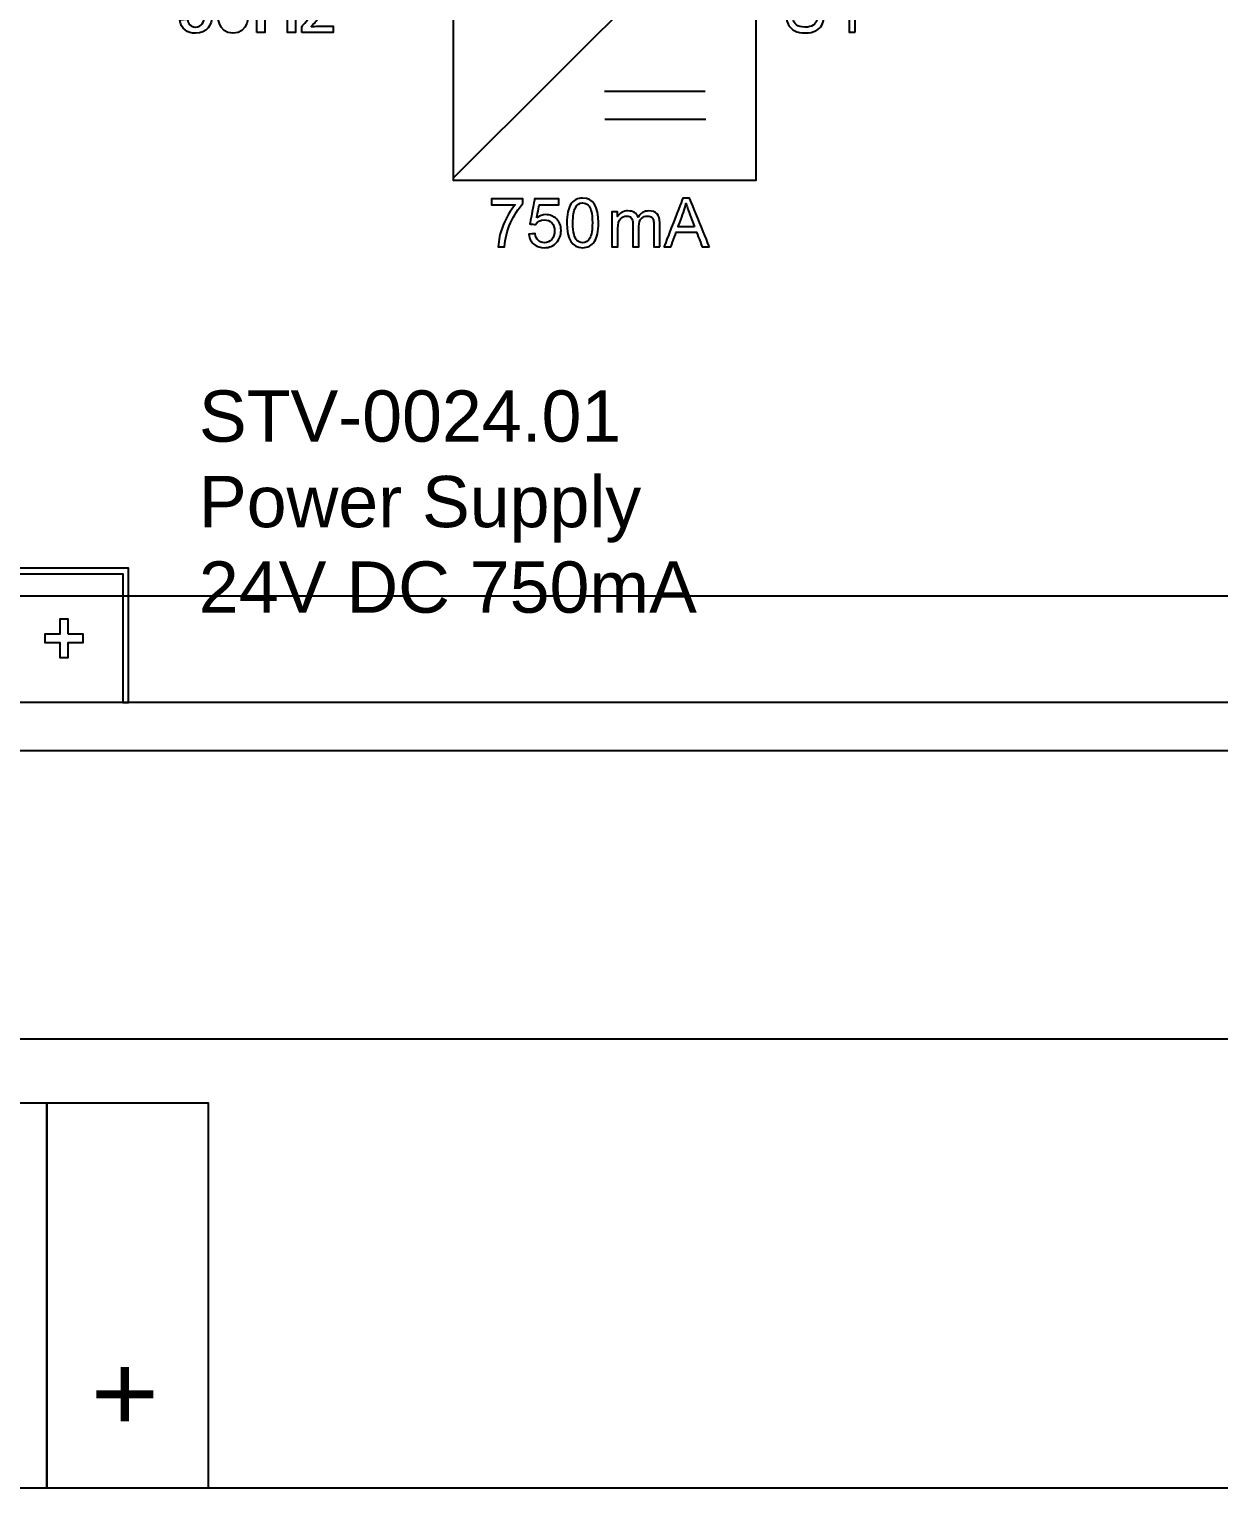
# Model space of a CAD drawing. Header units: millimetres. Extents: x 2151 to 5908, y -441 to 3322.
# Drawn here: x 3322.51 to 3359.6, y 2035.61 to 2081.11 of the extents above; entities that cross this region are included whole.
import ezdxf
from ezdxf.enums import TextEntityAlignment as Align

# ---------------------------------------------------------------- set-up
doc = ezdxf.new("R2010")
doc.units = ezdxf.units.MM
doc.layers.add('2DE_OBJ_Eti-Apparatus', color=7, linetype='Continuous', lineweight=25)
for name, color, linetype in [('Beschriftung', 7, 'Continuous'), ('Gehäuse', 7, 'Continuous'), ('Klemmen', 7, 'Continuous')]:
    doc.layers.add(name, color=color, linetype=linetype)
doc.styles.add('ARIAL', font='arial.ttf')
doc.styles.add('CP_ATTR', font='ARIAL.TTF')
doc.styles.get("Standard").update_dxf_attribs({"font": 'ARIAL.TTF'})

# ---------------------------------------------------------------- blocks, each defined once
blk = doc.blocks.new('2de_eti_9_4352_5ex0yz5')
at = {"linetype": 'Continuous'}
blk.add_line((716, 0), (0, 0), dxfattribs=at)
at = {"linetype": 'ByBlock', "style": 'CP_ATTR', "flags": 9}
for tag, p in [('CURRENT', (0, 5)), ('LINK', (0, 5)), ('CHARACTER', (0, 5)), ('POWER', (0, 5)), ('ORDER-NO', (0, 5)), ('PRODUCT-TYPE', (0, 5)), ('ARTICLE', (0, 5)), ('GROUP', (0, 5)), ('NUMBER', (0, 5)), ('NAME', (0, 5)), ('EL-STATUS', (0, 4.999)), ('FUNCTION', (0, 4.999)), ('ARTICLE-2', (0, 4.999)), ('ARTICLE-1', (0, 4.999)), ('VOLTAGE', (0, 4.999)), ('PRODUCER', (0, 4.999)), ('WEIGHT', (0.001, 5)), ('IP', (0.001, 5)), ('OTHER', (0.001, 5))]:
    blk.add_attdef(tag, text='', height=0.00005, dxfattribs=at).set_placement(p, align=Align.MIDDLE_LEFT)
blk = doc.blocks.new('Gehäuse_4_TE')
at = {"layer": 'Gehäuse'}
for p, q in [((0, 23), (72, 23)), ((0, 14), (72, 14))]:
    blk.add_line(p, q, dxfattribs=at)
for points in [[(0, 0), (72, 0), (72, 91), (0, 91)], [(2.5, 66.5), (69.5, 66.5), (69.5, 24.5), (2.5, 24.5)]]:
    blk.add_lwpolyline(points, close=True, dxfattribs=at)
blk = doc.blocks.new('Terminal_2er_5')
at = {"layer": 'Klemmen'}
for points in [[(-5.04, -12), (0, -12), (0, 0), (-5.04, 0)], [(0, -12), (5.04, -12), (5.04, 0), (0, 0)]]:
    blk.add_lwpolyline(points, close=True, dxfattribs=at)
at = {"layer": 'Klemmen', "style": 'ARIAL'}
for tag, p in [('1', (-1.4, -10.1)), ('2', (3.64, -10.1))]:
    blk.add_attdef(tag, p, '', height=2.5, rotation=90, dxfattribs=at)
blk = doc.blocks.new('STV-0024.01')
at = {"layer": 'Beschriftung'}
for points, knots in [([(25.71365, 50.2275), (25.71365, 50.2275), (35.15235, 50.2275), (35.15235, 50.2275), (35.15235, 50.2275), (35.15235, 50.2275), (35.15235, 40.7888), (35.15235, 40.7888), (35.15235, 40.7888), (35.15235, 40.7888), (25.71365, 40.7888), (25.71365, 40.7888), (25.71365, 40.7888), (25.71365, 40.7888), (25.71365, 50.2275), (25.71365, 50.2275)], [0, 0, 0, 0, 0.2, 0.2, 0.2, 0.20000001, 0.4, 0.4, 0.4, 0.40000001, 0.6, 0.6, 0.6, 0.60000001, 1, 1, 1, 1]), ([(17.18375, 45.7897), (17.21555, 45.5124), (17.43145, 45.3702), (17.67275, 45.3702), (17.67275, 45.3702), (18.02835, 45.3702), (18.19555, 45.6542), (18.19555, 45.9082), (18.19555, 45.9082), (18.19555, 46.2257), (17.96275, 46.4035), (17.72985, 46.4035), (17.72985, 46.4035), (17.63885, 46.4035), (17.56055, 46.3802), (17.48225, 46.3315), (17.48225, 46.3315), (17.48225, 46.3315), (17.54785, 46.6681), (17.54785, 46.6681), (17.54785, 46.6681), (17.54785, 46.6681), (18.12565, 46.6681), (18.12565, 46.6681), (18.12565, 46.6681), (18.12565, 46.6681), (18.12565, 46.8903), (18.12565, 46.8903), (18.12565, 46.8903), (18.12565, 46.8903), (17.36585, 46.8903), (17.36585, 46.8903), (17.36585, 46.8903), (17.36585, 46.8903), (17.21765, 46.1072), (17.21765, 46.1072), (17.21765, 46.1072), (17.21765, 46.1072), (17.42085, 46.0796), (17.42085, 46.0796), (17.42085, 46.0796), (17.48225, 46.1622), (17.56905, 46.2109), (17.67275, 46.2109), (17.67275, 46.2109), (17.80605, 46.2109), (17.95005, 46.1262), (17.95005, 45.8891), (17.95005, 45.8891), (17.95005, 45.7262), (17.85895, 45.5632), (17.67905, 45.5632), (17.67905, 45.5632), (17.61555, 45.5632), (17.45475, 45.5886), (17.42295, 45.8129), (17.42295, 45.8129), (17.42295, 45.8129), (17.18375, 45.7897), (17.18375, 45.7897)], [0, 0, 0, 0, 0.0625, 0.0625, 0.0625, 0.06250001, 0.125, 0.125, 0.125, 0.12500001, 0.1875, 0.1875, 0.1875, 0.18750001, 0.25, 0.25, 0.25, 0.25000001, 0.3125, 0.3125, 0.3125, 0.31250001, 0.375, 0.375, 0.375, 0.37500001, 0.4375, 0.4375, 0.4375, 0.43750001, 0.5, 0.5, 0.5, 0.50000001, 0.5625, 0.5625, 0.5625, 0.56250001, 0.625, 0.625, 0.625, 0.62500001, 0.6875, 0.6875, 0.6875, 0.68750001, 0.75, 0.75, 0.75, 0.75000001, 0.8125, 0.8125, 0.8125, 0.81250001, 0.875, 0.875, 0.875, 0.87500001, 1, 1, 1, 1]), ([(18.35215, 46.1453), (18.35215, 45.9294), (18.36485, 45.3702), (18.84535, 45.3702), (18.84535, 45.3702), (19.32165, 45.3702), (19.33855, 45.9251), (19.33855, 46.1431), (19.33855, 46.1431), (19.33855, 46.376), (19.31735, 46.9179), (18.84325, 46.9179), (18.84325, 46.9179), (18.36275, 46.9179), (18.35215, 46.3442), (18.35215, 46.1453)], [0, 0, 0, 0, 0.2, 0.2, 0.2, 0.20000001, 0.4, 0.4, 0.4, 0.40000001, 0.6, 0.6, 0.6, 0.60000001, 1, 1, 1, 1]), ([(19.59045, 45.396), (19.59045, 45.396), (19.84015, 45.396), (19.84015, 45.396), (19.84015, 45.396), (19.84015, 45.396), (19.84015, 46.086), (19.84015, 46.086), (19.84015, 46.086), (19.84015, 46.086), (20.54085, 46.086), (20.54085, 46.086), (20.54085, 46.086), (20.54085, 46.086), (20.54085, 45.396), (20.54085, 45.396), (20.54085, 45.396), (20.54085, 45.396), (20.79055, 45.396), (20.79055, 45.396), (20.79055, 45.396), (20.79055, 45.396), (20.79055, 46.9115), (20.79055, 46.9115), (20.79055, 46.9115), (20.79055, 46.9115), (20.54085, 46.9115), (20.54085, 46.9115), (20.54085, 46.9115), (20.54085, 46.9115), (20.54085, 46.2998), (20.54085, 46.2998), (20.54085, 46.2998), (20.54085, 46.2998), (19.84015, 46.2998), (19.84015, 46.2998), (19.84015, 46.2998), (19.84015, 46.2998), (19.84015, 46.9115), (19.84015, 46.9115), (19.84015, 46.9115), (19.84015, 46.9115), (19.59045, 46.9115), (19.59045, 46.9115), (19.59045, 46.9115), (19.59045, 46.9115), (19.59045, 45.396), (19.59045, 45.396)], [0, 0, 0, 0, 0.07692308, 0.07692308, 0.07692308, 0.07692309, 0.15384615, 0.15384615, 0.15384615, 0.15384616, 0.23076923, 0.23076923, 0.23076923, 0.23076924, 0.30769231, 0.30769231, 0.30769231, 0.30769232, 0.38461538, 0.38461538, 0.38461538, 0.38461539, 0.46153846, 0.46153846, 0.46153846, 0.46153847, 0.53846154, 0.53846154, 0.53846154, 0.53846155, 0.61538462, 0.61538462, 0.61538462, 0.61538463, 0.69230769, 0.69230769, 0.69230769, 0.6923077, 0.76923077, 0.76923077, 0.76923077, 0.76923078, 0.84615385, 0.84615385, 0.84615385, 0.84615386, 1, 1, 1, 1]), ([(37.27965, 46.0472), (37.27965, 45.9692), (37.27505, 45.8973), (37.26655, 45.8309), (37.26655, 45.8309), (37.25815, 45.765), (37.23515, 45.6969), (37.19845, 45.627), (37.19845, 45.627), (37.16145, 45.5568), (37.10145, 45.4986), (37.01855, 45.4524), (37.01855, 45.4524), (36.93535, 45.4058), (36.82485, 45.3825), (36.68625, 45.3825), (36.68625, 45.3825), (36.55115, 45.3825), (36.44215, 45.403), (36.35955, 45.4446), (36.35955, 45.4446), (36.27705, 45.4859), (36.21635, 45.5392), (36.17755, 45.6048), (36.17755, 45.6048), (36.13905, 45.6701), (36.11435, 45.7385), (36.10375, 45.8094), (36.10375, 45.8094), (36.09325, 45.8803), (36.08795, 45.9597), (36.08795, 46.0472), (36.08795, 46.0472), (36.08795, 46.0472), (36.08795, 46.9235), (36.08795, 46.9235), (36.08795, 46.9235), (36.08795, 46.9235), (36.28835, 46.9235), (36.28835, 46.9235), (36.28835, 46.9235), (36.28835, 46.9235), (36.28835, 46.05), (36.28835, 46.05), (36.28835, 46.05), (36.28835, 45.9593), (36.29505, 45.8807), (36.30805, 45.8151), (36.30805, 45.8151), (36.32115, 45.7491), (36.35535, 45.6909), (36.41145, 45.6397), (36.41145, 45.6397), (36.46715, 45.5889), (36.55325, 45.5635), (36.66965, 45.5635), (36.66965, 45.5635), (36.78745, 45.5635), (36.87605, 45.5836), (36.93535, 45.6242), (36.93535, 45.6242), (36.99455, 45.6651), (37.03305, 45.7191), (37.05105, 45.7872), (37.05105, 45.7872), (37.06905, 45.8549), (37.07785, 45.9428), (37.07785, 46.05), (37.07785, 46.05), (37.07785, 46.05), (37.07785, 46.9235), (37.07785, 46.9235), (37.07785, 46.9235), (37.07785, 46.9235), (37.27965, 46.9235), (37.27965, 46.9235), (37.27965, 46.9235), (37.27965, 46.9235), (37.27965, 46.0472), (37.27965, 46.0472)], [0, 0, 0, 0, 0.04761905, 0.04761905, 0.04761905, 0.04761906, 0.0952381, 0.0952381, 0.0952381, 0.09523811, 0.14285714, 0.14285714, 0.14285714, 0.14285715, 0.19047619, 0.19047619, 0.19047619, 0.1904762, 0.23809524, 0.23809524, 0.23809524, 0.23809525, 0.28571429, 0.28571429, 0.28571429, 0.2857143, 0.33333333, 0.33333333, 0.33333333, 0.33333334, 0.38095238, 0.38095238, 0.38095238, 0.38095239, 0.42857143, 0.42857143, 0.42857143, 0.42857144, 0.47619048, 0.47619048, 0.47619048, 0.47619049, 0.52380952, 0.52380952, 0.52380952, 0.52380953, 0.57142857, 0.57142857, 0.57142857, 0.57142858, 0.61904762, 0.61904762, 0.61904762, 0.61904763, 0.66666667, 0.66666667, 0.66666667, 0.66666668, 0.71428571, 0.71428571, 0.71428571, 0.71428572, 0.76190476, 0.76190476, 0.76190476, 0.76190477, 0.80952381, 0.80952381, 0.80952381, 0.80952382, 0.85714286, 0.85714286, 0.85714286, 0.85714287, 0.9047619, 0.9047619, 0.9047619, 0.90476191, 1, 1, 1, 1]), ([(38.24275, 45.4083), (38.24275, 45.4083), (38.05675, 45.4083), (38.05675, 45.4083), (38.05675, 45.4083), (38.05675, 45.4083), (38.05675, 46.5937), (38.05675, 46.5937), (38.05675, 46.5937), (37.96365, 46.5055), (37.83915, 46.4307), (37.68355, 46.3696), (37.68355, 46.3696), (37.68355, 46.3696), (37.68355, 46.5492), (37.68355, 46.5492), (37.68355, 46.5492), (37.89805, 46.6519), (38.04405, 46.7792), (38.12175, 46.9306), (38.12175, 46.9306), (38.12175, 46.9306), (38.24275, 46.9306), (38.24275, 46.9306), (38.24275, 46.9306), (38.24275, 46.9306), (38.24275, 45.4083), (38.24275, 45.4083)], [0, 0, 0, 0, 0.125, 0.125, 0.125, 0.12500001, 0.25, 0.25, 0.25, 0.25000001, 0.375, 0.375, 0.375, 0.37500001, 0.5, 0.5, 0.5, 0.50000001, 0.625, 0.625, 0.625, 0.62500001, 0.75, 0.75, 0.75, 0.75000001, 1, 1, 1, 1]), ([(20.99165, 45.396), (20.99165, 45.396), (21.96745, 45.396), (21.96745, 45.396), (21.96745, 45.396), (21.96745, 45.396), (21.96745, 45.5886), (21.96745, 45.5886), (21.96745, 45.5886), (21.96745, 45.5886), (21.48695, 45.5886), (21.48695, 45.5886), (21.48695, 45.5886), (21.41925, 45.5886), (21.35575, 45.5865), (21.29015, 45.5801), (21.29015, 45.5801), (21.29015, 45.5801), (21.28585, 45.5843), (21.28585, 45.5843), (21.28585, 45.5843), (21.33245, 45.6373), (21.38115, 45.6859), (21.42345, 45.7346), (21.42345, 45.7346), (21.42345, 45.7346), (21.93575, 46.3315), (21.93575, 46.3315), (21.93575, 46.3315), (21.93575, 46.3315), (21.93575, 46.4924), (21.93575, 46.4924), (21.93575, 46.4924), (21.93575, 46.4924), (21.03405, 46.4924), (21.03405, 46.4924), (21.03405, 46.4924), (21.03405, 46.4924), (21.03405, 46.2998), (21.03405, 46.2998), (21.03405, 46.2998), (21.03405, 46.2998), (21.45315, 46.2998), (21.45315, 46.2998), (21.45315, 46.2998), (21.46795, 46.2998), (21.55255, 46.2998), (21.62665, 46.3061), (21.62665, 46.3061), (21.60555, 46.285), (21.59705, 46.2744), (21.55685, 46.2299), (21.55685, 46.2299), (21.55685, 46.2299), (20.99165, 45.5822), (20.99165, 45.5822), (20.99165, 45.5822), (20.99165, 45.5822), (20.99165, 45.396), (20.99165, 45.396)], [0, 0, 0, 0, 0.0625, 0.0625, 0.0625, 0.06250001, 0.125, 0.125, 0.125, 0.12500001, 0.1875, 0.1875, 0.1875, 0.18750001, 0.25, 0.25, 0.25, 0.25000001, 0.3125, 0.3125, 0.3125, 0.31250001, 0.375, 0.375, 0.375, 0.37500001, 0.4375, 0.4375, 0.4375, 0.43750001, 0.5, 0.5, 0.5, 0.50000001, 0.5625, 0.5625, 0.5625, 0.56250001, 0.625, 0.625, 0.625, 0.62500001, 0.6875, 0.6875, 0.6875, 0.68750001, 0.75, 0.75, 0.75, 0.75000001, 0.8125, 0.8125, 0.8125, 0.81250001, 0.875, 0.875, 0.875, 0.87500001, 1, 1, 1, 1]), ([(27.88475, 40.06), (27.73625, 39.8967), (27.60705, 39.6949), (27.49845, 39.4543), (27.49845, 39.4543), (27.38945, 39.214), (27.32525, 38.9657), (27.30615, 38.7092), (27.30615, 38.7092), (27.30615, 38.7092), (27.11605, 38.7092), (27.11605, 38.7092), (27.11605, 38.7092), (27.12065, 38.9152), (27.17145, 39.1414), (27.26845, 39.3876), (27.26845, 39.3876), (27.36505, 39.6342), (27.49065, 39.8462), (27.64515, 40.024), (27.64515, 40.024), (27.64515, 40.024), (26.90395, 40.024), (26.90395, 40.024), (26.90395, 40.024), (26.90395, 40.024), (26.90395, 40.2036), (26.90395, 40.2036), (26.90395, 40.2036), (26.90395, 40.2036), (27.88475, 40.2036), (27.88475, 40.2036), (27.88475, 40.2036), (27.88475, 40.2036), (27.88475, 40.06), (27.88475, 40.06)], [0, 0, 0, 0, 0.1, 0.1, 0.1, 0.10000001, 0.2, 0.2, 0.2, 0.20000001, 0.3, 0.3, 0.3, 0.30000001, 0.4, 0.4, 0.4, 0.40000001, 0.5, 0.5, 0.5, 0.50000001, 0.6, 0.6, 0.6, 0.60000001, 0.7, 0.7, 0.7, 0.70000001, 0.8, 0.8, 0.8, 0.80000001, 1, 1, 1, 1]), ([(28.31475, 39.6197), (28.40715, 39.6832), (28.50275, 39.715), (28.60225, 39.715), (28.60225, 39.715), (28.72825, 39.715), (28.83825, 39.6702), (28.93175, 39.5809), (28.93175, 39.5809), (29.02555, 39.4917), (29.07255, 39.3728), (29.07255, 39.2239), (29.07255, 39.2239), (29.07255, 39.0736), (29.02485, 38.9459), (28.92965, 38.8411), (28.92965, 38.8411), (28.83475, 38.736), (28.70985, 38.6834), (28.55565, 38.6834), (28.55565, 38.6834), (28.42935, 38.6834), (28.32035, 38.7191), (28.22795, 38.7903), (28.22795, 38.7903), (28.13555, 38.8616), (28.08265, 38.9671), (28.06885, 39.1071), (28.06885, 39.1071), (28.06885, 39.1071), (28.26325, 39.1216), (28.26325, 39.1216), (28.26325, 39.1216), (28.27915, 39.0256), (28.31265, 38.9544), (28.36445, 38.9071), (28.36445, 38.9071), (28.41595, 38.8598), (28.47985, 38.8362), (28.55565, 38.8362), (28.55565, 38.8362), (28.64985, 38.8362), (28.72645, 38.8718), (28.78505, 38.9434), (28.78505, 38.9434), (28.84355, 39.0147), (28.87285, 39.1022), (28.87285, 39.2063), (28.87285, 39.2063), (28.87285, 39.3125), (28.84285, 39.3961), (28.78285, 39.4575), (28.78285, 39.4575), (28.72295, 39.5188), (28.64605, 39.5495), (28.55145, 39.5495), (28.55145, 39.5495), (28.43225, 39.5495), (28.34045, 39.5008), (28.27665, 39.4038), (28.27665, 39.4038), (28.27665, 39.4038), (28.10095, 39.4243), (28.10095, 39.4243), (28.10095, 39.4243), (28.10095, 39.4243), (28.24875, 40.2036), (28.24875, 40.2036), (28.24875, 40.2036), (28.24875, 40.2036), (29.00015, 40.2036), (29.00015, 40.2036), (29.00015, 40.2036), (29.00015, 40.2036), (29.00015, 40.024), (29.00015, 40.024), (29.00015, 40.024), (29.00015, 40.024), (28.39655, 40.024), (28.39655, 40.024), (28.39655, 40.024), (28.39655, 40.024), (28.31475, 39.6197), (28.31475, 39.6197)], [0, 0, 0, 0, 0.04545455, 0.04545455, 0.04545455, 0.04545456, 0.09090909, 0.09090909, 0.09090909, 0.0909091, 0.13636364, 0.13636364, 0.13636364, 0.13636365, 0.18181818, 0.18181818, 0.18181818, 0.18181819, 0.22727273, 0.22727273, 0.22727273, 0.22727274, 0.27272727, 0.27272727, 0.27272727, 0.27272728, 0.31818182, 0.31818182, 0.31818182, 0.31818183, 0.36363636, 0.36363636, 0.36363636, 0.36363637, 0.40909091, 0.40909091, 0.40909091, 0.40909092, 0.45454545, 0.45454545, 0.45454545, 0.45454546, 0.5, 0.5, 0.5, 0.50000001, 0.54545455, 0.54545455, 0.54545455, 0.54545456, 0.59090909, 0.59090909, 0.59090909, 0.5909091, 0.63636364, 0.63636364, 0.63636364, 0.63636365, 0.68181818, 0.68181818, 0.68181818, 0.68181819, 0.72727273, 0.72727273, 0.72727273, 0.72727274, 0.77272727, 0.77272727, 0.77272727, 0.77272728, 0.81818182, 0.81818182, 0.81818182, 0.81818183, 0.86363636, 0.86363636, 0.86363636, 0.86363637, 0.90909091, 0.90909091, 0.90909091, 0.90909092, 1, 1, 1, 1]), ([(29.74525, 40.2315), (30.07475, 40.2315), (30.23915, 39.9732), (30.23915, 39.4564), (30.23915, 39.4564), (30.23915, 39.1953), (30.19685, 39.0013), (30.11175, 38.8739), (30.11175, 38.8739), (30.02645, 38.7469), (29.90435, 38.6834), (29.74525, 38.6834), (29.74525, 38.6834), (29.41645, 38.6834), (29.25245, 38.941), (29.25245, 39.4564), (29.25245, 39.4564), (29.25245, 39.7175), (29.29475, 39.9122), (29.37975, 40.0399), (29.37975, 40.0399), (29.46515, 40.1676), (29.58685, 40.2315), (29.74525, 40.2315)], [0, 0, 0, 0, 0.14285714, 0.14285714, 0.14285714, 0.14285715, 0.28571429, 0.28571429, 0.28571429, 0.2857143, 0.42857143, 0.42857143, 0.42857143, 0.42857144, 0.57142857, 0.57142857, 0.57142857, 0.57142858, 0.71428571, 0.71428571, 0.71428571, 0.71428572, 1, 1, 1, 1]), ([(29.74525, 38.8362), (29.84505, 38.8362), (29.92055, 38.8849), (29.97175, 38.9815), (29.97175, 38.9815), (30.02255, 39.0782), (30.04795, 39.2366), (30.04795, 39.4564), (30.04795, 39.4564), (30.04795, 39.6095), (30.03695, 39.7298), (30.01445, 39.8176), (30.01445, 39.8176), (29.99215, 39.9055), (29.95835, 39.9711), (29.91315, 40.0141), (29.91315, 40.0141), (29.86805, 40.0572), (29.81155, 40.0787), (29.74315, 40.0787), (29.74315, 40.0787), (29.64325, 40.0787), (29.56815, 40.0293), (29.51765, 39.9309), (29.51765, 39.9309), (29.46755, 39.8325), (29.44255, 39.6741), (29.44255, 39.4564), (29.44255, 39.4564), (29.44255, 39.3054), (29.45385, 39.1862), (29.47645, 39.098), (29.47645, 39.098), (29.49935, 39.0098), (29.53285, 38.9442), (29.57765, 38.9008), (29.57765, 38.9008), (29.62245, 38.8577), (29.67855, 38.8362), (29.74525, 38.8362)], [0, 0, 0, 0, 0.09090909, 0.09090909, 0.09090909, 0.0909091, 0.18181818, 0.18181818, 0.18181818, 0.18181819, 0.27272727, 0.27272727, 0.27272727, 0.27272728, 0.36363636, 0.36363636, 0.36363636, 0.36363637, 0.45454545, 0.45454545, 0.45454545, 0.45454546, 0.54545455, 0.54545455, 0.54545455, 0.54545456, 0.63636364, 0.63636364, 0.63636364, 0.63636365, 0.72727273, 0.72727273, 0.72727273, 0.72727274, 0.81818182, 0.81818182, 0.81818182, 0.81818183, 1, 1, 1, 1]), ([(33.69965, 38.7092), (33.69965, 38.7092), (33.47315, 38.7092), (33.47315, 38.7092), (33.47315, 38.7092), (33.47315, 38.7092), (33.29535, 39.1703), (33.29535, 39.1703), (33.29535, 39.1703), (33.29535, 39.1703), (32.66275, 39.1703), (32.66275, 39.1703), (32.66275, 39.1703), (32.66275, 39.1703), (32.49555, 38.7092), (32.49555, 38.7092), (32.49555, 38.7092), (32.49555, 38.7092), (32.28355, 38.7092), (32.28355, 38.7092), (32.28355, 38.7092), (32.28355, 38.7092), (32.86565, 40.2244), (32.86565, 40.2244), (32.86565, 40.2244), (32.86565, 40.2244), (33.08155, 40.2244), (33.08155, 40.2244), (33.08155, 40.2244), (33.08155, 40.2244), (33.69965, 38.7092), (33.69965, 38.7092)], [0, 0, 0, 0, 0.11111111, 0.11111111, 0.11111111, 0.11111112, 0.22222222, 0.22222222, 0.22222222, 0.22222223, 0.33333333, 0.33333333, 0.33333333, 0.33333334, 0.44444444, 0.44444444, 0.44444444, 0.44444445, 0.55555556, 0.55555556, 0.55555556, 0.55555557, 0.66666667, 0.66666667, 0.66666667, 0.66666668, 0.77777778, 0.77777778, 0.77777778, 0.77777779, 1, 1, 1, 1]), ([(33.23465, 39.3294), (33.11045, 39.6575), (33.04065, 39.8434), (33.02475, 39.8878), (33.02475, 39.8878), (33.00885, 39.9323), (32.99125, 39.9919), (32.97185, 40.0664), (32.97185, 40.0664), (32.97185, 40.0664), (32.96685, 40.0664), (32.96685, 40.0664), (32.96685, 40.0664), (32.94745, 39.9644), (32.92175, 39.8699), (32.88925, 39.7831), (32.88925, 39.7831), (32.88925, 39.7831), (32.71955, 39.3294), (32.71955, 39.3294), (32.71955, 39.3294), (32.71955, 39.3294), (33.23465, 39.3294), (33.23465, 39.3294)], [0, 0, 0, 0, 0.14285714, 0.14285714, 0.14285714, 0.14285715, 0.28571429, 0.28571429, 0.28571429, 0.2857143, 0.42857143, 0.42857143, 0.42857143, 0.42857144, 0.57142857, 0.57142857, 0.57142857, 0.57142858, 0.71428571, 0.71428571, 0.71428571, 0.71428572, 1, 1, 1, 1]), ([(32.15015, 38.7092), (32.15015, 38.7092), (31.96425, 38.7092), (31.96425, 38.7092), (31.96425, 38.7092), (31.96425, 38.7092), (31.96425, 39.4017), (31.96425, 39.4017), (31.96425, 39.4017), (31.96425, 39.4525), (31.96075, 39.4963), (31.95405, 39.5322), (31.95405, 39.5322), (31.94695, 39.5686), (31.92935, 39.6007), (31.90075, 39.6286), (31.90075, 39.6286), (31.87215, 39.6564), (31.82735, 39.6705), (31.76675, 39.6705), (31.76675, 39.6705), (31.69365, 39.6705), (31.63085, 39.6448), (31.57765, 39.594), (31.57765, 39.594), (31.52475, 39.5428), (31.49825, 39.4603), (31.49825, 39.346), (31.49825, 39.346), (31.49825, 39.346), (31.49825, 38.7092), (31.49825, 38.7092), (31.49825, 38.7092), (31.49825, 38.7092), (31.31195, 38.7092), (31.31195, 38.7092), (31.31195, 38.7092), (31.31195, 38.7092), (31.31195, 39.4225), (31.31195, 39.4225), (31.31195, 39.4225), (31.31195, 39.5174), (31.29535, 39.5827), (31.26185, 39.6176), (31.26185, 39.6176), (31.22835, 39.6529), (31.18105, 39.6705), (31.11975, 39.6705), (31.11975, 39.6705), (31.03995, 39.6705), (30.97435, 39.643), (30.92285, 39.5876), (30.92285, 39.5876), (30.87175, 39.5326), (30.84595, 39.4296), (30.84595, 39.2786), (30.84595, 39.2786), (30.84595, 39.2786), (30.84595, 38.7092), (30.84595, 38.7092), (30.84595, 38.7092), (30.84595, 38.7092), (30.66005, 38.7092), (30.66005, 38.7092), (30.66005, 38.7092), (30.66005, 38.7092), (30.66005, 39.8057), (30.66005, 39.8057), (30.66005, 39.8057), (30.66005, 39.8057), (30.82725, 39.8057), (30.82725, 39.8057), (30.82725, 39.8057), (30.82725, 39.8057), (30.82725, 39.6529), (30.82725, 39.6529), (30.82725, 39.6529), (30.82725, 39.6529), (30.83145, 39.6529), (30.83145, 39.6529), (30.83145, 39.6529), (30.90595, 39.7714), (31.01525, 39.8307), (31.15925, 39.8307), (31.15925, 39.8307), (31.23965, 39.8307), (31.30595, 39.8145), (31.35815, 39.7824), (31.35815, 39.7824), (31.41005, 39.7506), (31.44785, 39.7023), (31.47145, 39.6384), (31.47145, 39.6384), (31.55255, 39.7665), (31.66515, 39.8307), (31.80905, 39.8307), (31.80905, 39.8307), (31.92295, 39.8307), (32.00805, 39.8), (32.06515, 39.7386), (32.06515, 39.7386), (32.12195, 39.6772), (32.15015, 39.5852), (32.15015, 39.4627), (32.15015, 39.4627), (32.15015, 39.4627), (32.15015, 38.7092), (32.15015, 38.7092)], [0, 0, 0, 0, 0.03571429, 0.03571429, 0.03571429, 0.0357143, 0.07142857, 0.07142857, 0.07142857, 0.07142858, 0.10714286, 0.10714286, 0.10714286, 0.10714287, 0.14285714, 0.14285714, 0.14285714, 0.14285715, 0.17857143, 0.17857143, 0.17857143, 0.17857144, 0.21428571, 0.21428571, 0.21428571, 0.21428572, 0.25, 0.25, 0.25, 0.25000001, 0.28571429, 0.28571429, 0.28571429, 0.2857143, 0.32142857, 0.32142857, 0.32142857, 0.32142858, 0.35714286, 0.35714286, 0.35714286, 0.35714287, 0.39285714, 0.39285714, 0.39285714, 0.39285715, 0.42857143, 0.42857143, 0.42857143, 0.42857144, 0.46428571, 0.46428571, 0.46428571, 0.46428572, 0.5, 0.5, 0.5, 0.50000001, 0.53571429, 0.53571429, 0.53571429, 0.5357143, 0.57142857, 0.57142857, 0.57142857, 0.57142858, 0.60714286, 0.60714286, 0.60714286, 0.60714287, 0.64285714, 0.64285714, 0.64285714, 0.64285715, 0.67857143, 0.67857143, 0.67857143, 0.67857144, 0.71428571, 0.71428571, 0.71428571, 0.71428572, 0.75, 0.75, 0.75, 0.75000001, 0.78571429, 0.78571429, 0.78571429, 0.7857143, 0.82142857, 0.82142857, 0.82142857, 0.82142858, 0.85714286, 0.85714286, 0.85714286, 0.85714287, 0.89285714, 0.89285714, 0.89285714, 0.89285715, 0.92857143, 0.92857143, 0.92857143, 0.92857144, 1, 1, 1, 1]), ([(15.40645, 24.5), (15.40645, 24.5), (15.40645, 28.512), (15.40645, 28.512), (15.40645, 28.512), (15.40645, 28.512), (6.20645, 28.512), (6.20645, 28.512), (6.20645, 28.512), (6.20645, 28.512), (6.20645, 24.5), (6.20645, 24.5), (6.20645, 24.5), (6.20645, 24.5), (6.03005, 24.5), (6.03005, 24.5), (6.03005, 24.5), (6.03005, 24.5), (6.03005, 28.6884), (6.03005, 28.6884), (6.03005, 28.6884), (6.03005, 28.6884), (15.58285, 28.6884), (15.58285, 28.6884), (15.58285, 28.6884), (15.58285, 28.6884), (15.58285, 24.5), (15.58285, 24.5), (15.58285, 24.5), (15.58285, 24.5), (15.40645, 24.5), (15.40645, 24.5)], [0, 0, 0, 0, 0.11111111, 0.11111111, 0.11111111, 0.11111112, 0.22222222, 0.22222222, 0.22222222, 0.22222223, 0.33333333, 0.33333333, 0.33333333, 0.33333334, 0.44444444, 0.44444444, 0.44444444, 0.44444445, 0.55555556, 0.55555556, 0.55555556, 0.55555557, 0.66666667, 0.66666667, 0.66666667, 0.66666668, 0.77777778, 0.77777778, 0.77777778, 0.77777779, 1, 1, 1, 1]), ([(13.70185, 26.6287), (13.70185, 26.6287), (14.17355, 26.6287), (14.17355, 26.6287), (14.17355, 26.6287), (14.17355, 26.6287), (14.17355, 26.3718), (14.17355, 26.3718), (14.17355, 26.3718), (14.17355, 26.3718), (13.70185, 26.3718), (13.70185, 26.3718), (13.70185, 26.3718), (13.70185, 26.3718), (13.70185, 25.9001), (13.70185, 25.9001), (13.70185, 25.9001), (13.70185, 25.9001), (13.44505, 25.9001), (13.44505, 25.9001), (13.44505, 25.9001), (13.44505, 25.9001), (13.44505, 26.3718), (13.44505, 26.3718), (13.44505, 26.3718), (13.44505, 26.3718), (12.97335, 26.3718), (12.97335, 26.3718), (12.97335, 26.3718), (12.97335, 26.3718), (12.97335, 26.6287), (12.97335, 26.6287), (12.97335, 26.6287), (12.97335, 26.6287), (13.44505, 26.6287), (13.44505, 26.6287), (13.44505, 26.6287), (13.44505, 26.6287), (13.44505, 27.1004), (13.44505, 27.1004), (13.44505, 27.1004), (13.44505, 27.1004), (13.70185, 27.1004), (13.70185, 27.1004), (13.70185, 27.1004), (13.70185, 27.1004), (13.70185, 26.6287), (13.70185, 26.6287)], [0, 0, 0, 0, 0.07692308, 0.07692308, 0.07692308, 0.07692309, 0.15384615, 0.15384615, 0.15384615, 0.15384616, 0.23076923, 0.23076923, 0.23076923, 0.23076924, 0.30769231, 0.30769231, 0.30769231, 0.30769232, 0.38461538, 0.38461538, 0.38461538, 0.38461539, 0.46153846, 0.46153846, 0.46153846, 0.46153847, 0.53846154, 0.53846154, 0.53846154, 0.53846155, 0.61538462, 0.61538462, 0.61538462, 0.61538463, 0.69230769, 0.69230769, 0.69230769, 0.6923077, 0.76923077, 0.76923077, 0.76923077, 0.76923078, 0.84615385, 0.84615385, 0.84615385, 0.84615386, 1, 1, 1, 1])]:
    blk.add_open_spline(points, degree=3, knots=knots, dxfattribs=at)
for points in [[(25.73315, 40.874), (25.73315, 40.874), (35.06705, 50.1959), (35.06705, 50.1959)], [(33.56795, 43.5512), (33.56795, 43.5512), (30.42575, 43.5512), (30.42575, 43.5512)], [(33.58115, 42.6837), (33.58115, 42.6837), (30.43895, 42.6837), (30.43895, 42.6837)]]:
    blk.add_open_spline(points, degree=3, dxfattribs=at)
blk.add_blockref('Gehäuse_4_TE', (0, 0))
blk.add_blockref('Terminal_2er_5', (13.04, 12)).add_auto_attribs({'1': '-', '2': '+'})
at = {"layer": 'Beschriftung', "insert": (17.78085, 34.2313), "char_height": 1.6, "attachment_point": 1}
blk.add_mtext_dynamic_manual_height_columns('STV-0024.01\\PPower Supply\\P24V DC 750mA', width=34.6315527, gutter_width=25.4, heights=[0], dxfattribs=at)
blk = doc.blocks.new('MDT_CAD_STV-002401')
blk.add_blockref('STV-0024.01', (10, 10))

msp = doc.modelspace()

# ---------------------------------------------------------------- block references
msp.add_blockref('MDT_CAD_STV-002401', (3300.016, 2025.615))
at = {"layer": '2DE_OBJ_Eti-Apparatus'}
msp.add_blockref('2de_eti_9_4352_5ex0yz5', (3168.016, 2063.431), dxfattribs=at)

doc.saveas('drawing.dxf')
